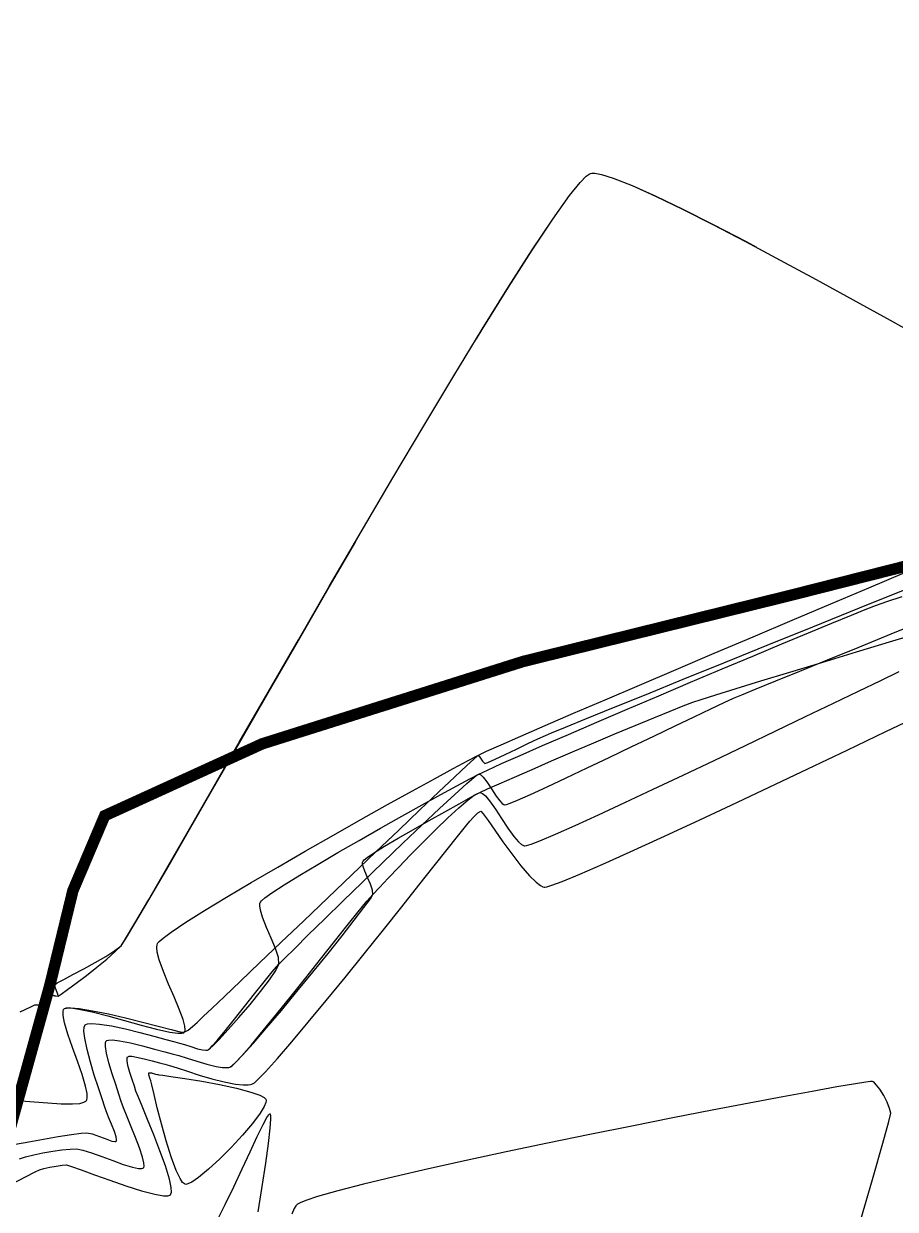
# Model space of a CAD drawing. Header units: metres. Extents: x 708868 to 711043, y 5411316 to 5413138.
# Drawn here: x 710386.3 to 710462.6, y 5412530.9 to 5412634.7 of the extents above; entities that cross this region are included whole.
import ezdxf

# ---------------------------------------------------------------- set-up
doc = ezdxf.new("R2010")
doc.units = ezdxf.units.M
doc.linetypes.add('DASHED', pattern=[0.75, 0.5, -0.25])
for name, color, linetype in [('C-ANNO-TABL', 1, 'Continuous'), ('Rionegro 2010_Contours', 7, 'Continuous'), ('Rionegro 2014_Contours', 7, 'Continuous'), ('Rionegro 2018_Contours', 7, 'Continuous')]:
    doc.layers.add(name, color=color, linetype=linetype)

msp = doc.modelspace()

# ---------------------------------------------------------------- linework, layer by layer
at = {"layer": 'C-ANNO-TABL', "color": 4, "linetype": 'DASHED', "true_color": 0x3dffff, "const_width": 1, "flags": 128}
msp.add_lwpolyline([(711042.54, 5413065.08), (710960.96, 5413110.4), (710928.51, 5413129.62), (710904.96, 5413136.48), (710878.34, 5413137.92), (710860.98, 5413136.79), (710843.25, 5413130), (710825.89, 5413114.54), (710808.92, 5413089.66), (710785.53, 5413050.07), (710767.48, 5413018.5), (710750.58, 5412962.4), (710732.95, 5412902.16), (710722.63, 5412876.69), (710711.1, 5412854.24), (710709.27, 5412838.47), (710712.25, 5412799.16), (710711.4, 5412767.16), (710706.84, 5412750.08), (710696.97, 5412735.65), (710677.97, 5412728.44), (710654.04, 5412726.54), (710627.07, 5412724.64), (710606.56, 5412720.47), (710589.8, 5412712.38), (710580.58, 5412698.73), (710577.45, 5412692.07), (710576.62, 5412681.45), (710581.7, 5412658.89), (710586.52, 5412640.58), (710590.14, 5412620.11), (710586.76, 5412609.51), (710569.89, 5412600.36), (710548.45, 5412592.65), (710519.16, 5412593.65), (710507.9, 5412592.67), (710498.04, 5412592.91), (710476.65, 5412590.53), (710453.44, 5412584.65), (710430.06, 5412578.87), (710407.17, 5412571.65), (710393.36, 5412565.35), (710390.57, 5412558.78), (710388.56, 5412550.53), (710383.7, 5412533.01), (710380.56, 5412521.69), (710371.65, 5412514.46), (710365.86, 5412509.89), (710362.01, 5412504.59), (710331.38, 5412455.85), (710322.46, 5412437.3), (710314.75, 5412419.96), (710310.91, 5412404.45), (710310.19, 5412389.52), (710312.36, 5412375.55), (710316.7, 5412365.43), (710327.06, 5412353.87), (710331.95, 5412345.85), (710336.14, 5412343.08), (710341.7, 5412343.55), (710347.66, 5412345.73), (710357.76, 5412346.03), (710373.48, 5412344.55), (710380.94, 5412341.93), (710387.56, 5412337.03), (710390.34, 5412331.13), (710393.23, 5412321.91), (710394.37, 5412314.08), (710391.95, 5412287.73), (710391.95, 5412242), (710398.77, 5412181.36), (710397.17, 5412154.92), (710391.09, 5412141.08), (710382.35, 5412135.26), (710365.93, 5412125.12), (710349.52, 5412122.86), (710314.94, 5412100.53), (710310.16, 5412097.45), (710304.08, 5412096.97), (710288.95, 5412103.64), (710260.4, 5412118.75), (710227.16, 5412131.8), (710192.2, 5412139.84), (710067.13, 5412167.23), (710056.51, 5412173.82), (710010.25, 5412214.54), (709997.9, 5412231.7), (709990.99, 5412235.84), (709981.95, 5412236.81), (709941.87, 5412226.35), (709906.21, 5412219.68), (709872.55, 5412206.97), (709858.98, 5412200.97), (709841.48, 5412178.77), (709831.7, 5412162.57), (709826.82, 5412138.12), (709826.1, 5412113.87), (709847.99, 5412057.97), (709847.99, 5412027.52), (709841.15, 5411995.84), (709821.68, 5411967.67), (709785.13, 5411896), (709764.5, 5411870.43), (709729.92, 5411841.63), (709687.88, 5411828.1), (709653.61, 5411828.39), (709636.8, 5411836.29), (709611.99, 5411871.53), (709572.15, 5411935.23), (709533.47, 5411953.88), (709461.2, 5411963.08), (709400.58, 5411961.74), (709328.3, 5411946.17), (709283.9, 5411933.17), (709246.82, 5411886.15), (709230.21, 5411871.99), (709186.77, 5411865.79), (709143.57, 5411868.97), (709131.37, 5411871.68), (709115.44, 5411870.35), (709084.2, 5411857.65), (709062.64, 5411854.33), (708913.41, 5411851.54)], dxfattribs=at)
at = {"layer": 'Rionegro 2010_Contours'}
for points in [[(710425.95, 5412607.13, 249), (710426.45, 5412607.95, 249), (710428.75, 5412611.66, 249), (710430.82, 5412614.9, 249), (710432.62, 5412617.61, 249), (710434.1, 5412619.68, 249), (710435.03, 5412620.83, 249), (710435.56, 5412621.37, 249), (710435.83, 5412621.56, 249), (710435.93, 5412621.61, 249), (710436.04, 5412621.63, 249), (710436.32, 5412621.63, 249), (710436.89, 5412621.52, 249), (710437.92, 5412621.21, 249), (710439.58, 5412620.55, 249), (710441.63, 5412619.63, 249), (710444, 5412618.49, 249), (710446.65, 5412617.15, 249), (710449.52, 5412615.65, 249), (710452.56, 5412614.03, 249), (710455.72, 5412612.32, 249), (710458.94, 5412610.55, 249), (710462.19, 5412608.76, 249), (710465.39, 5412606.97, 249)], [(710385.96, 5412548.16, 249), (710386.89, 5412548.61, 249), (710387.23, 5412548.78, 249), (710387.55, 5412548.78, 249), (710387.95, 5412548.75, 249), (710388.19, 5412548.79, 249), (710388.17, 5412548.98, 249), (710388.06, 5412549.31, 249), (710387.95, 5412549.63, 249), (710387.94, 5412549.81, 249), (710388.17, 5412549.8, 249), (710388.61, 5412549.68, 249), (710389.05, 5412549.57, 249), (710389.28, 5412549.55, 249), (710389.26, 5412549.72, 249), (710389.13, 5412550.02, 249), (710389.01, 5412550.33, 249), (710388.98, 5412550.54, 249), (710389.2, 5412550.7, 249), (710389.77, 5412551, 249), (710390.58, 5412551.43, 249), (710391.53, 5412551.93, 249), (710392.52, 5412552.48, 249), (710393.46, 5412553.02, 249), (710394.26, 5412553.53, 249), (710394.8, 5412553.96, 249), (710395.18, 5412554.53, 249), (710396.01, 5412555.9, 249), (710397.22, 5412557.98, 249), (710398.79, 5412560.68, 249), (710400.67, 5412563.94, 249), (710402.8, 5412567.65, 249), (710405.16, 5412571.73, 249), (710407.68, 5412576.12, 249), (710410.34, 5412580.71, 249), (710413.07, 5412585.42, 249), (710415.38, 5412589.37, 249)], [(710386.03, 5412540.36, 248), (710387.18, 5412540.28, 248), (710388.38, 5412540.19, 248), (710389.53, 5412540.11, 248), (710390.55, 5412540.1, 248), (710391.19, 5412540.15, 248), (710391.54, 5412540.25, 248), (710391.7, 5412540.35, 248), (710391.76, 5412540.4, 248), (710391.79, 5412540.47, 248), (710391.83, 5412540.64, 248), (710391.82, 5412541.01, 248), (710391.69, 5412541.66, 248), (710391.38, 5412542.69, 248), (710390.97, 5412543.85, 248), (710390.54, 5412545.05, 248), (710390.14, 5412546.2, 248), (710389.84, 5412547.21, 248), (710389.71, 5412547.85, 248), (710389.71, 5412548.2, 248), (710389.75, 5412548.36, 248), (710389.79, 5412548.41, 248), (710389.84, 5412548.45, 248), (710390, 5412548.5, 248), (710390.38, 5412548.51, 248), (710391.09, 5412548.41, 248), (710392.25, 5412548.16, 248), (710393.62, 5412547.81, 248), (710395.09, 5412547.41, 248), (710396.55, 5412547, 248), (710397.91, 5412546.65, 248), (710399.06, 5412546.39, 248), (710399.77, 5412546.29, 248), (710400.13, 5412546.3, 248), (710400.29, 5412546.34, 248), (710400.33, 5412546.38, 248), (710400.37, 5412546.43, 248), (710400.41, 5412546.58, 248), (710400.38, 5412546.9, 248), (710400.23, 5412547.49, 248), (710399.89, 5412548.41, 248), (710399.44, 5412549.47, 248), (710398.95, 5412550.59, 248), (710398.5, 5412551.7, 248), (710398.14, 5412552.71, 248), (710397.97, 5412553.4, 248), (710397.93, 5412553.82, 248), (710397.95, 5412554.05, 248), (710397.98, 5412554.14, 248), (710398.01, 5412554.2, 248), (710398.13, 5412554.34, 248), (710398.48, 5412554.63, 248), (710399.19, 5412555.16, 248), (710400.47, 5412556.01, 248), (710402.11, 5412557.04, 248), (710404.04, 5412558.21, 248), (710406.2, 5412559.49, 248), (710408.52, 5412560.84, 248), (710410.94, 5412562.24, 248), (710413.4, 5412563.64, 248), (710415.82, 5412565.01, 248), (710418.15, 5412566.32, 248), (710420.32, 5412567.52, 248), (710422.26, 5412568.59, 248), (710423.91, 5412569.49, 248), (710425.2, 5412570.18, 248), (710426.07, 5412570.63, 248), (710426.82, 5412570.99, 248), (710428.1, 5412571.56, 248), (710429.83, 5412572.32, 248), (710431.96, 5412573.25, 248), (710434.44, 5412574.32, 248), (710437.22, 5412575.51, 248), (710440.24, 5412576.8, 248), (710443.44, 5412578.17, 248), (710446.77, 5412579.59, 248), (710450.18, 5412581.03, 248), (710453.62, 5412582.49, 248), (710457.01, 5412583.92, 248), (710460.32, 5412585.32, 248), (710463.49, 5412586.65, 248)], [(710385.53, 5412536.57, 247), (710386.7, 5412536.79, 247), (710388, 5412537.02, 247), (710389.29, 5412537.24, 247), (710390.44, 5412537.42, 247), (710391.31, 5412537.54, 247), (710391.78, 5412537.58, 247), (710392.25, 5412537.47, 247), (710392.89, 5412537.24, 247), (710393.54, 5412537, 247), (710393.99, 5412536.85, 247), (710394.24, 5412536.81, 247), (710394.34, 5412536.82, 247), (710394.37, 5412536.84, 247), (710394.39, 5412536.87, 247), (710394.4, 5412536.98, 247), (710394.35, 5412537.22, 247), (710394.21, 5412537.67, 247), (710393.95, 5412538.32, 247), (710393.69, 5412538.95, 247), (710393.51, 5412539.42, 247), (710393.38, 5412539.81, 247), (710393.14, 5412540.54, 247), (710392.81, 5412541.5, 247), (710392.45, 5412542.61, 247), (710392.11, 5412543.76, 247), (710391.81, 5412544.88, 247), (710391.61, 5412545.85, 247), (710391.54, 5412546.47, 247), (710391.56, 5412546.81, 247), (710391.61, 5412546.96, 247), (710391.65, 5412547.02, 247), (710391.7, 5412547.06, 247), (710391.86, 5412547.11, 247), (710392.22, 5412547.15, 247), (710392.89, 5412547.1, 247), (710393.95, 5412546.93, 247), (710395.17, 5412546.67, 247), (710396.45, 5412546.36, 247), (710397.66, 5412546.04, 247), (710398.71, 5412545.75, 247), (710399.5, 5412545.53, 247), (710399.91, 5412545.42, 247), (710400.34, 5412545.3, 247), (710400.9, 5412545.12, 247), (710401.5, 5412544.94, 247), (710401.94, 5412544.84, 247), (710402.21, 5412544.81, 247), (710402.36, 5412544.82, 247), (710402.42, 5412544.84, 247), (710402.46, 5412544.86, 247), (710402.57, 5412544.95, 247), (710402.85, 5412545.2, 247), (710403.36, 5412545.72, 247), (710404.18, 5412546.61, 247), (710405.12, 5412547.67, 247), (710406.1, 5412548.81, 247), (710407.02, 5412549.94, 247), (710407.8, 5412550.96, 247), (710408.37, 5412551.79, 247), (710408.62, 5412552.33, 247), (710408.58, 5412552.92, 247), (710408.33, 5412553.72, 247), (710407.95, 5412554.63, 247), (710407.54, 5412555.57, 247), (710407.19, 5412556.46, 247), (710407, 5412557.07, 247), (710406.94, 5412557.45, 247), (710406.95, 5412557.66, 247), (710406.98, 5412557.74, 247), (710407, 5412557.79, 247), (710407.11, 5412557.9, 247), (710407.4, 5412558.15, 247), (710408.01, 5412558.58, 247), (710409.08, 5412559.28, 247), (710410.45, 5412560.13, 247), (710412.04, 5412561.08, 247), (710413.8, 5412562.12, 247), (710415.65, 5412563.19, 247), (710417.54, 5412564.27, 247), (710419.41, 5412565.32, 247), (710421.19, 5412566.31, 247), (710422.82, 5412567.21, 247), (710424.23, 5412567.98, 247), (710425.36, 5412568.59, 247), (710426.16, 5412569, 247), (710426.91, 5412569.35, 247), (710428.13, 5412569.91, 247), (710429.76, 5412570.63, 247), (710431.74, 5412571.49, 247), (710434.01, 5412572.47, 247), (710436.5, 5412573.54, 247), (710439.16, 5412574.68, 247), (710441.91, 5412575.86, 247), (710444.71, 5412577.04, 247), (710447.48, 5412578.21, 247), (710450.16, 5412579.34, 247), (710452.7, 5412580.41, 247), (710455.03, 5412581.38, 247), (710457.09, 5412582.23, 247), (710458.81, 5412582.93, 247), (710460.14, 5412583.47, 247), (710461.01, 5412583.8, 247), (710461.91, 5412584.11, 247), (710463.24, 5412584.54, 247)], [(710385.88, 5412535.29, 246), (710386.43, 5412535.46, 246), (710387.15, 5412535.63, 246), (710387.95, 5412535.81, 246), (710388.8, 5412535.96, 246), (710389.61, 5412536.08, 246), (710390.33, 5412536.15, 246), (710390.9, 5412536.16, 246), (710391.45, 5412536.06, 246), (710392.21, 5412535.81, 246), (710393.12, 5412535.48, 246), (710394.07, 5412535.13, 246), (710394.99, 5412534.8, 246), (710395.8, 5412534.55, 246), (710396.31, 5412534.44, 246), (710396.58, 5412534.43, 246), (710396.71, 5412534.46, 246), (710396.75, 5412534.49, 246), (710396.78, 5412534.54, 246), (710396.81, 5412534.66, 246), (710396.8, 5412534.93, 246), (710396.68, 5412535.44, 246), (710396.42, 5412536.24, 246), (710396.07, 5412537.15, 246), (710395.69, 5412538.09, 246), (710395.32, 5412538.98, 246), (710395.01, 5412539.75, 246), (710394.81, 5412540.32, 246), (710394.61, 5412540.95, 246), (710394.32, 5412541.79, 246), (710394.01, 5412542.74, 246), (710393.72, 5412543.7, 246), (710393.51, 5412544.56, 246), (710393.43, 5412545.12, 246), (710393.43, 5412545.43, 246), (710393.47, 5412545.57, 246), (710393.51, 5412545.62, 246), (710393.56, 5412545.65, 246), (710393.7, 5412545.7, 246), (710394.03, 5412545.71, 246), (710394.65, 5412545.64, 246), (710395.61, 5412545.45, 246), (710396.67, 5412545.19, 246), (710397.71, 5412544.91, 246), (710398.62, 5412544.67, 246), (710399.27, 5412544.5, 246), (710399.86, 5412544.35, 246), (710400.6, 5412544.11, 246), (710401.44, 5412543.84, 246), (710402.31, 5412543.58, 246), (710403.12, 5412543.38, 246), (710403.69, 5412543.29, 246), (710404.05, 5412543.28, 246), (710404.25, 5412543.3, 246), (710404.34, 5412543.33, 246), (710404.39, 5412543.35, 246), (710404.53, 5412543.46, 246), (710404.85, 5412543.75, 246), (710405.43, 5412544.36, 246), (710406.4, 5412545.43, 246), (710407.55, 5412546.77, 246), (710408.84, 5412548.29, 246), (710410.21, 5412549.94, 246), (710411.59, 5412551.63, 246), (710412.93, 5412553.29, 246), (710414.16, 5412554.84, 246), (710415.23, 5412556.2, 246), (710416.08, 5412557.31, 246), (710416.64, 5412558.08, 246), (710416.86, 5412558.44, 246), (710416.82, 5412558.83, 246), (710416.64, 5412559.34, 246), (710416.39, 5412559.93, 246), (710416.15, 5412560.5, 246), (710416.01, 5412560.91, 246), (710415.96, 5412561.16, 246), (710415.96, 5412561.29, 246), (710415.98, 5412561.34, 246), (710416, 5412561.38, 246), (710416.1, 5412561.47, 246), (710416.36, 5412561.68, 246), (710416.92, 5412562.06, 246), (710417.89, 5412562.67, 246), (710419.09, 5412563.38, 246), (710420.42, 5412564.15, 246), (710421.8, 5412564.94, 246), (710423.16, 5412565.7, 246), (710424.41, 5412566.39, 246), (710425.46, 5412566.96, 246), (710426.24, 5412567.37, 246), (710426.92, 5412567.69, 246), (710427.94, 5412568.15, 246), (710429.26, 5412568.74, 246), (710430.81, 5412569.41, 246), (710432.53, 5412570.15, 246), (710434.35, 5412570.94, 246), (710436.22, 5412571.73, 246), (710438.07, 5412572.51, 246), (710439.85, 5412573.25, 246), (710441.48, 5412573.93, 246), (710442.91, 5412574.51, 246), (710444.07, 5412574.97, 246), (710444.9, 5412575.29, 246), (710445.64, 5412575.54, 246), (710446.92, 5412575.95, 246), (710448.69, 5412576.49, 246), (710450.86, 5412577.16, 246), (710453.39, 5412577.93, 246), (710456.21, 5412578.78, 246), (710459.24, 5412579.7, 246), (710462.44, 5412580.67, 246), (710465.73, 5412581.66, 246)], [(710397.99, 5412542.67, 244), (710398.01, 5412542.67, 244), (710398.11, 5412542.65, 244), (710398.44, 5412542.61, 244), (710399.16, 5412542.51, 244), (710400.39, 5412542.32, 244), (710401.86, 5412542.08, 244), (710403.42, 5412541.79, 244), (710404.91, 5412541.48, 244), (710406.18, 5412541.14, 244), (710406.95, 5412540.87, 244), (710407.33, 5412540.66, 244), (710407.47, 5412540.53, 244), (710407.5, 5412540.46, 244), (710407.51, 5412540.4, 244), (710407.49, 5412540.23, 244), (710407.34, 5412539.88, 244), (710406.98, 5412539.29, 244), (710406.3, 5412538.38, 244), (710405.43, 5412537.36, 244), (710404.46, 5412536.3, 244), (710403.44, 5412535.28, 244), (710402.46, 5412534.37, 244), (710401.58, 5412533.64, 244), (710400.99, 5412533.25, 244), (710400.65, 5412533.09, 244), (710400.48, 5412533.05, 244), (710400.41, 5412533.06, 244), (710400.34, 5412533.09, 244), (710400.19, 5412533.21, 244), (710399.96, 5412533.56, 244), (710399.62, 5412534.28, 244), (710399.18, 5412535.47, 244), (710398.74, 5412536.88, 244), (710398.33, 5412538.35, 244), (710397.97, 5412539.75, 244), (710397.68, 5412540.93, 244), (710397.48, 5412541.77, 244), (710397.4, 5412542.11, 244), (710397.32, 5412542.35, 244), (710397.23, 5412542.64, 244), (710397.22, 5412542.82, 244), (710397.45, 5412542.81, 244), (710397.81, 5412542.72, 244), (710397.99, 5412542.67, 244), (710397.99, 5412542.67, 244)], [(710403.21, 5412529.88, 244), (710403.93, 5412531.29, 244), (710404.68, 5412532.84, 244), (710405.41, 5412534.41, 244), (710406.1, 5412535.91, 244), (710406.72, 5412537.25, 244), (710407.24, 5412538.31, 244), (710407.56, 5412538.9, 244), (710407.74, 5412539.15, 244), (710407.82, 5412539.22, 244), (710407.85, 5412539.22, 244), (710407.87, 5412539.2, 244), (710407.89, 5412539.09, 244), (710407.89, 5412538.75, 244), (710407.84, 5412537.99, 244), (710407.68, 5412536.64, 244), (710407.44, 5412534.91, 244), (710407.13, 5412532.88, 244), (710406.77, 5412530.65, 244)]]:
    msp.add_polyline3d(points, dxfattribs=at)
at = {"layer": 'Rionegro 2014_Contours'}
for points in [[(710385.96, 5412548.16, 249), (710386.89, 5412548.61, 249), (710387.23, 5412548.78, 249), (710387.55, 5412548.78, 249), (710387.95, 5412548.75, 249), (710388.19, 5412548.79, 249), (710388.17, 5412548.98, 249), (710388.06, 5412549.31, 249), (710387.95, 5412549.63, 249), (710387.94, 5412549.81, 249), (710388.14, 5412549.8, 249), (710388.54, 5412549.69, 249), (710388.97, 5412549.58, 249), (710389.28, 5412549.55, 249), (710389.55, 5412549.71, 249), (710390.11, 5412550.11, 249), (710390.87, 5412550.67, 249), (710391.76, 5412551.35, 249), (710392.68, 5412552.07, 249), (710393.54, 5412552.79, 249), (710394.28, 5412553.44, 249), (710394.8, 5412553.96, 249), (710395.18, 5412554.55, 249), (710396, 5412555.93, 249), (710397.22, 5412558.02, 249), (710398.79, 5412560.74, 249), (710400.66, 5412563.99, 249), (710402.8, 5412567.71, 249), (710405.15, 5412571.8, 249), (710407.68, 5412576.18, 249), (710410.33, 5412580.76, 249), (710413.07, 5412585.48, 249), (710415.84, 5412590.23, 249), (710418.61, 5412594.94, 249), (710421.34, 5412599.52, 249), (710423.96, 5412603.89, 249), (710426.45, 5412607.97, 249), (710428.75, 5412611.67, 249), (710430.82, 5412614.92, 249), (710432.62, 5412617.61, 249), (710434.1, 5412619.68, 249), (710435.03, 5412620.83, 249), (710435.56, 5412621.37, 249), (710435.83, 5412621.56, 249), (710435.93, 5412621.61, 249), (710436.04, 5412621.63, 249), (710436.32, 5412621.63, 249), (710436.9, 5412621.52, 249), (710437.93, 5412621.21, 249), (710439.6, 5412620.55, 249), (710441.65, 5412619.63, 249), (710444.03, 5412618.49, 249), (710446.69, 5412617.15, 249), (710449.57, 5412615.66, 249), (710450.48, 5412615.17, 249)], [(710386.03, 5412540.36, 248), (710387.18, 5412540.28, 248), (710388.38, 5412540.19, 248), (710389.53, 5412540.11, 248), (710390.55, 5412540.1, 248), (710391.19, 5412540.15, 248), (710391.54, 5412540.25, 248), (710391.7, 5412540.35, 248), (710391.76, 5412540.4, 248), (710391.79, 5412540.47, 248), (710391.83, 5412540.64, 248), (710391.82, 5412541.01, 248), (710391.69, 5412541.66, 248), (710391.38, 5412542.69, 248), (710390.97, 5412543.85, 248), (710390.54, 5412545.05, 248), (710390.14, 5412546.2, 248), (710389.84, 5412547.21, 248), (710389.71, 5412547.85, 248), (710389.71, 5412548.2, 248), (710389.75, 5412548.36, 248), (710389.79, 5412548.41, 248), (710389.84, 5412548.45, 248), (710390.01, 5412548.51, 248), (710390.39, 5412548.53, 248), (710391.12, 5412548.47, 248), (710392.3, 5412548.27, 248), (710393.7, 5412547.98, 248), (710395.19, 5412547.63, 248), (710396.67, 5412547.26, 248), (710398.03, 5412546.92, 248), (710399.17, 5412546.63, 248), (710399.97, 5412546.43, 248), (710400.33, 5412546.38, 248), (710400.66, 5412546.55, 248), (710401.06, 5412546.88, 248), (710401.45, 5412547.23, 248), (710401.74, 5412547.5, 248), (710402.03, 5412547.78, 248), (710402.75, 5412548.46, 248), (710403.85, 5412549.51, 248), (710405.26, 5412550.85, 248), (710406.93, 5412552.45, 248), (710408.79, 5412554.23, 248), (710410.81, 5412556.15, 248), (710412.9, 5412558.15, 248), (710415.03, 5412560.18, 248), (710417.12, 5412562.18, 248), (710419.13, 5412564.09, 248), (710420.98, 5412565.86, 248), (710422.64, 5412567.43, 248), (710424.03, 5412568.75, 248), (710425.11, 5412569.76, 248), (710425.7, 5412570.31, 248), (710425.96, 5412570.55, 248), (710426.05, 5412570.62, 248), (710426.07, 5412570.63, 248), (710426.1, 5412570.62, 248), (710426.17, 5412570.56, 248), (710426.29, 5412570.39, 248), (710426.47, 5412570.12, 248), (710426.66, 5412569.92, 248), (710426.94, 5412570.02, 248), (710427.58, 5412570.3, 248), (710428.45, 5412570.71, 248), (710429.44, 5412571.19, 248), (710430.43, 5412571.67, 248), (710431.32, 5412572.09, 248), (710431.98, 5412572.39, 248), (710432.52, 5412572.61, 248), (710433.75, 5412573.11, 248), (710435.58, 5412573.86, 248), (710437.96, 5412574.83, 248), (710440.81, 5412575.98, 248), (710444.05, 5412577.3, 248), (710447.61, 5412578.74, 248), (710451.43, 5412580.29, 248), (710455.42, 5412581.9, 248), (710459.52, 5412583.56, 248), (710463.65, 5412585.23, 248)], [(710385.53, 5412536.57, 247), (710386.7, 5412536.79, 247), (710388, 5412537.02, 247), (710389.29, 5412537.24, 247), (710390.44, 5412537.42, 247), (710391.31, 5412537.54, 247), (710391.78, 5412537.58, 247), (710392.25, 5412537.47, 247), (710392.89, 5412537.24, 247), (710393.54, 5412537, 247), (710393.99, 5412536.85, 247), (710394.24, 5412536.81, 247), (710394.34, 5412536.82, 247), (710394.37, 5412536.84, 247), (710394.39, 5412536.87, 247), (710394.4, 5412536.98, 247), (710394.35, 5412537.22, 247), (710394.21, 5412537.67, 247), (710393.95, 5412538.32, 247), (710393.69, 5412538.95, 247), (710393.51, 5412539.42, 247), (710393.38, 5412539.81, 247), (710393.14, 5412540.54, 247), (710392.81, 5412541.5, 247), (710392.45, 5412542.61, 247), (710392.11, 5412543.76, 247), (710391.81, 5412544.88, 247), (710391.61, 5412545.85, 247), (710391.54, 5412546.47, 247), (710391.56, 5412546.81, 247), (710391.61, 5412546.96, 247), (710391.65, 5412547.02, 247), (710391.7, 5412547.06, 247), (710391.86, 5412547.11, 247), (710392.22, 5412547.15, 247), (710392.89, 5412547.1, 247), (710393.95, 5412546.93, 247), (710395.17, 5412546.67, 247), (710396.45, 5412546.36, 247), (710397.66, 5412546.04, 247), (710398.71, 5412545.75, 247), (710399.5, 5412545.53, 247), (710399.91, 5412545.42, 247), (710400.34, 5412545.3, 247), (710400.9, 5412545.12, 247), (710401.5, 5412544.94, 247), (710401.94, 5412544.84, 247), (710402.21, 5412544.81, 247), (710402.36, 5412544.82, 247), (710402.42, 5412544.84, 247), (710402.45, 5412544.86, 247), (710402.56, 5412544.94, 247), (710402.79, 5412545.18, 247), (710403.22, 5412545.67, 247), (710403.92, 5412546.51, 247), (710404.73, 5412547.53, 247), (710405.6, 5412548.63, 247), (710406.49, 5412549.75, 247), (710407.32, 5412550.79, 247), (710408.05, 5412551.68, 247), (710408.62, 5412552.33, 247), (710409.13, 5412552.85, 247), (710410.01, 5412553.73, 247), (710411.2, 5412554.9, 247), (710412.62, 5412556.3, 247), (710414.23, 5412557.87, 247), (710415.95, 5412559.54, 247), (710417.72, 5412561.24, 247), (710419.48, 5412562.93, 247), (710421.16, 5412564.53, 247), (710422.69, 5412565.97, 247), (710424.03, 5412567.21, 247), (710425.09, 5412568.16, 247), (710425.71, 5412568.69, 247), (710426.01, 5412568.92, 247), (710426.12, 5412568.99, 247), (710426.16, 5412569, 247), (710426.21, 5412568.99, 247), (710426.33, 5412568.92, 247), (710426.53, 5412568.72, 247), (710426.84, 5412568.32, 247), (710427.25, 5412567.69, 247), (710427.67, 5412567.06, 247), (710427.98, 5412566.64, 247), (710428.2, 5412566.42, 247), (710428.33, 5412566.33, 247), (710428.4, 5412566.31, 247), (710428.43, 5412566.31, 247), (710428.56, 5412566.34, 247), (710428.88, 5412566.45, 247), (710429.55, 5412566.72, 247), (710430.69, 5412567.22, 247), (710432.13, 5412567.88, 247), (710433.81, 5412568.66, 247), (710435.64, 5412569.53, 247), (710437.58, 5412570.45, 247), (710439.55, 5412571.4, 247), (710441.49, 5412572.33, 247), (710443.34, 5412573.22, 247), (710445.02, 5412574.02, 247), (710446.48, 5412574.72, 247), (710447.65, 5412575.27, 247), (710448.47, 5412575.64, 247), (710449.2, 5412575.95, 247), (710450.46, 5412576.46, 247), (710452.17, 5412577.16, 247), (710454.27, 5412578.02, 247), (710456.7, 5412579.01, 247), (710459.39, 5412580.1, 247), (710462.29, 5412581.27, 247), (710465.32, 5412582.5, 247)], [(710385.88, 5412535.29, 246), (710386.43, 5412535.46, 246), (710387.15, 5412535.63, 246), (710387.95, 5412535.81, 246), (710388.8, 5412535.96, 246), (710389.61, 5412536.08, 246), (710390.33, 5412536.15, 246), (710390.9, 5412536.16, 246), (710391.45, 5412536.06, 246), (710392.21, 5412535.81, 246), (710393.12, 5412535.48, 246), (710394.07, 5412535.13, 246), (710394.99, 5412534.8, 246), (710395.8, 5412534.55, 246), (710396.31, 5412534.44, 246), (710396.58, 5412534.43, 246), (710396.71, 5412534.46, 246), (710396.75, 5412534.49, 246), (710396.78, 5412534.54, 246), (710396.81, 5412534.66, 246), (710396.8, 5412534.93, 246), (710396.68, 5412535.44, 246), (710396.42, 5412536.24, 246), (710396.07, 5412537.15, 246), (710395.69, 5412538.09, 246), (710395.32, 5412538.98, 246), (710395.01, 5412539.75, 246), (710394.81, 5412540.32, 246), (710394.61, 5412540.95, 246), (710394.32, 5412541.79, 246), (710394.01, 5412542.74, 246), (710393.72, 5412543.7, 246), (710393.51, 5412544.56, 246), (710393.43, 5412545.12, 246), (710393.43, 5412545.43, 246), (710393.47, 5412545.57, 246), (710393.51, 5412545.62, 246), (710393.56, 5412545.65, 246), (710393.7, 5412545.7, 246), (710394.03, 5412545.71, 246), (710394.65, 5412545.64, 246), (710395.61, 5412545.45, 246), (710396.67, 5412545.19, 246), (710397.71, 5412544.91, 246), (710398.62, 5412544.67, 246), (710399.27, 5412544.5, 246), (710399.86, 5412544.35, 246), (710400.6, 5412544.11, 246), (710401.44, 5412543.84, 246), (710402.31, 5412543.58, 246), (710403.12, 5412543.38, 246), (710403.69, 5412543.29, 246), (710404.05, 5412543.28, 246), (710404.25, 5412543.3, 246), (710404.34, 5412543.33, 246), (710404.38, 5412543.35, 246), (710404.52, 5412543.45, 246), (710404.81, 5412543.72, 246), (710405.34, 5412544.29, 246), (710406.21, 5412545.28, 246), (710407.25, 5412546.54, 246), (710408.43, 5412547.98, 246), (710409.69, 5412549.54, 246), (710410.98, 5412551.16, 246), (710412.27, 5412552.78, 246), (710413.49, 5412554.32, 246), (710414.61, 5412555.72, 246), (710415.58, 5412556.92, 246), (710416.34, 5412557.85, 246), (710416.86, 5412558.44, 246), (710417.43, 5412559.05, 246), (710418.2, 5412559.87, 246), (710419.13, 5412560.84, 246), (710420.17, 5412561.91, 246), (710421.27, 5412563.03, 246), (710422.37, 5412564.13, 246), (710423.43, 5412565.15, 246), (710424.4, 5412566.05, 246), (710425.22, 5412566.75, 246), (710425.75, 5412567.14, 246), (710426.04, 5412567.31, 246), (710426.19, 5412567.36, 246), (710426.24, 5412567.37, 246), (710426.32, 5412567.36, 246), (710426.47, 5412567.29, 246), (710426.72, 5412567.08, 246), (710427.09, 5412566.65, 246), (710427.6, 5412565.93, 246), (710428.14, 5412565.1, 246), (710428.69, 5412564.27, 246), (710429.21, 5412563.53, 246), (710429.61, 5412563.06, 246), (710429.88, 5412562.82, 246), (710430.05, 5412562.73, 246), (710430.13, 5412562.71, 246), (710430.18, 5412562.7, 246), (710430.33, 5412562.73, 246), (710430.72, 5412562.85, 246), (710431.5, 5412563.16, 246), (710432.86, 5412563.73, 246), (710434.59, 5412564.5, 246), (710436.64, 5412565.43, 246), (710438.94, 5412566.5, 246), (710441.43, 5412567.67, 246), (710444.07, 5412568.91, 246), (710446.78, 5412570.2, 246), (710449.51, 5412571.51, 246), (710452.19, 5412572.8, 246), (710454.79, 5412574.04, 246), (710457.22, 5412575.21, 246), (710459.43, 5412576.27, 246), (710461.37, 5412577.2, 246), (710462.98, 5412577.97, 246)], [(710385.26, 5412533.09, 245), (710386.43, 5412533.72, 245), (710387.26, 5412534.15, 245), (710387.64, 5412534.34, 245), (710388.03, 5412534.45, 245), (710388.55, 5412534.56, 245), (710389.1, 5412534.66, 245), (710389.62, 5412534.73, 245), (710390.02, 5412534.75, 245), (710390.45, 5412534.63, 245), (710391.3, 5412534.33, 245), (710392.46, 5412533.9, 245), (710393.81, 5412533.42, 245), (710395.22, 5412532.93, 245), (710396.58, 5412532.5, 245), (710397.76, 5412532.19, 245), (710398.5, 5412532.06, 245), (710398.9, 5412532.06, 245), (710399.07, 5412532.11, 245), (710399.12, 5412532.15, 245), (710399.16, 5412532.21, 245), (710399.2, 5412532.38, 245), (710399.19, 5412532.77, 245), (710399.03, 5412533.5, 245), (710398.68, 5412534.67, 245), (710398.2, 5412536, 245), (710397.66, 5412537.39, 245), (710397.12, 5412538.73, 245), (710396.64, 5412539.89, 245), (710396.28, 5412540.75, 245), (710396.1, 5412541.21, 245), (710395.96, 5412541.65, 245), (710395.77, 5412542.23, 245), (710395.57, 5412542.86, 245), (710395.4, 5412543.47, 245), (710395.33, 5412543.87, 245), (710395.32, 5412544.09, 245), (710395.34, 5412544.18, 245), (710395.36, 5412544.22, 245), (710395.4, 5412544.24, 245), (710395.5, 5412544.27, 245), (710395.73, 5412544.27, 245), (710396.16, 5412544.21, 245), (710396.82, 5412544.06, 245), (710397.52, 5412543.88, 245), (710398.16, 5412543.71, 245), (710398.63, 5412543.59, 245), (710399.04, 5412543.47, 245), (710399.72, 5412543.25, 245), (710400.62, 5412542.96, 245), (710401.65, 5412542.63, 245), (710402.74, 5412542.31, 245), (710403.82, 5412542.03, 245), (710404.81, 5412541.83, 245), (710405.5, 5412541.76, 245), (710405.92, 5412541.76, 245), (710406.15, 5412541.79, 245), (710406.25, 5412541.82, 245), (710406.31, 5412541.85, 245), (710406.48, 5412541.96, 245), (710406.82, 5412542.27, 245), (710407.45, 5412542.92, 245), (710408.49, 5412544.07, 245), (710409.75, 5412545.53, 245), (710411.19, 5412547.25, 245), (710412.76, 5412549.15, 245), (710414.42, 5412551.18, 245), (710416.1, 5412553.26, 245), (710417.78, 5412555.35, 245), (710419.39, 5412557.37, 245), (710420.89, 5412559.26, 245), (710422.24, 5412560.96, 245), (710423.38, 5412562.4, 245), (710424.27, 5412563.52, 245), (710424.86, 5412564.26, 245), (710425.1, 5412564.56, 245), (710425.36, 5412564.86, 245), (710425.71, 5412565.26, 245), (710426.07, 5412565.6, 245), (710426.33, 5412565.74, 245), (710426.54, 5412565.52, 245), (710426.97, 5412564.93, 245), (710427.55, 5412564.08, 245), (710428.26, 5412563.07, 245), (710429.03, 5412562, 245), (710429.83, 5412560.97, 245), (710430.6, 5412560.07, 245), (710431.16, 5412559.52, 245), (710431.54, 5412559.24, 245), (710431.77, 5412559.13, 245), (710431.87, 5412559.1, 245), (710431.92, 5412559.1, 245), (710432.1, 5412559.13, 245), (710432.55, 5412559.26, 245), (710433.44, 5412559.6, 245), (710435.01, 5412560.24, 245), (710437.02, 5412561.11, 245), (710439.4, 5412562.18, 245), (710442.11, 5412563.42, 245), (710445.08, 5412564.79, 245), (710448.26, 5412566.28, 245), (710451.58, 5412567.84, 245), (710454.99, 5412569.46, 245), (710458.43, 5412571.09, 245), (710461.83, 5412572.72, 245), (710465.15, 5412574.3, 245)], [(710397.99, 5412542.67, 244), (710398.01, 5412542.67, 244), (710398.11, 5412542.65, 244), (710398.44, 5412542.61, 244), (710399.16, 5412542.51, 244), (710400.39, 5412542.32, 244), (710401.86, 5412542.08, 244), (710403.42, 5412541.79, 244), (710404.91, 5412541.48, 244), (710406.18, 5412541.14, 244), (710406.95, 5412540.87, 244), (710407.33, 5412540.66, 244), (710407.47, 5412540.53, 244), (710407.5, 5412540.46, 244), (710407.51, 5412540.4, 244), (710407.49, 5412540.23, 244), (710407.34, 5412539.88, 244), (710406.98, 5412539.29, 244), (710406.3, 5412538.38, 244), (710405.43, 5412537.36, 244), (710404.46, 5412536.3, 244), (710403.44, 5412535.28, 244), (710402.46, 5412534.37, 244), (710401.58, 5412533.64, 244), (710400.99, 5412533.25, 244), (710400.65, 5412533.09, 244), (710400.48, 5412533.05, 244), (710400.41, 5412533.06, 244), (710400.34, 5412533.09, 244), (710400.19, 5412533.21, 244), (710399.96, 5412533.56, 244), (710399.62, 5412534.28, 244), (710399.18, 5412535.47, 244), (710398.74, 5412536.88, 244), (710398.33, 5412538.35, 244), (710397.97, 5412539.75, 244), (710397.68, 5412540.93, 244), (710397.48, 5412541.77, 244), (710397.4, 5412542.11, 244), (710397.32, 5412542.35, 244), (710397.23, 5412542.64, 244), (710397.22, 5412542.82, 244), (710397.45, 5412542.81, 244), (710397.81, 5412542.72, 244), (710397.99, 5412542.67, 244), (710397.99, 5412542.67, 244)], [(710459.57, 5412529.78, 245), (710460.7, 5412533.68, 245), (710461.55, 5412536.66, 245), (710462.08, 5412538.57, 245), (710462.26, 5412539.29, 245), (710462.15, 5412539.71, 245), (710461.93, 5412540.25, 245), (710461.63, 5412540.83, 245), (710461.29, 5412541.39, 245), (710461.01, 5412541.75, 245), (710460.82, 5412541.95, 245), (710460.7, 5412542.04, 245), (710460.65, 5412542.07, 245), (710460.62, 5412542.07, 245), (710460.48, 5412542.06, 245), (710460.06, 5412542.01, 245), (710459.16, 5412541.87, 245), (710457.51, 5412541.59, 245), (710455.36, 5412541.2, 245), (710452.79, 5412540.72, 245), (710449.84, 5412540.17, 245), (710446.61, 5412539.54, 245), (710443.16, 5412538.87, 245), (710439.55, 5412538.15, 245), (710435.87, 5412537.41, 245), (710432.18, 5412536.65, 245), (710428.55, 5412535.89, 245), (710425.05, 5412535.14, 245), (710421.75, 5412534.41, 245), (710418.73, 5412533.72, 245), (710416.05, 5412533.08, 245), (710413.79, 5412532.5, 245), (710412.02, 5412531.99, 245), (710410.99, 5412531.65, 245), (710410.48, 5412531.44, 245), (710410.27, 5412531.31, 245), (710410.2, 5412531.26, 245), (710410.12, 5412531.17, 245), (710409.97, 5412530.93, 245), (710409.76, 5412530.44, 245)], [(710403.21, 5412529.88, 244), (710403.93, 5412531.29, 244), (710404.68, 5412532.84, 244), (710405.41, 5412534.41, 244), (710406.1, 5412535.91, 244), (710406.72, 5412537.25, 244), (710407.24, 5412538.31, 244), (710407.56, 5412538.9, 244), (710407.74, 5412539.15, 244), (710407.82, 5412539.22, 244), (710407.85, 5412539.22, 244), (710407.87, 5412539.2, 244), (710407.89, 5412539.09, 244), (710407.89, 5412538.75, 244), (710407.84, 5412537.99, 244), (710407.68, 5412536.64, 244), (710407.44, 5412534.91, 244), (710407.13, 5412532.88, 244), (710406.77, 5412530.65, 244)]]:
    msp.add_polyline3d(points, dxfattribs=at)
at = {"layer": 'Rionegro 2018_Contours'}
for points in [[(710385.96, 5412548.16, 249), (710386.89, 5412548.61, 249), (710387.23, 5412548.78, 249), (710387.55, 5412548.78, 249), (710387.95, 5412548.75, 249), (710388.19, 5412548.79, 249), (710388.17, 5412548.98, 249), (710388.06, 5412549.31, 249), (710387.95, 5412549.63, 249), (710387.94, 5412549.81, 249), (710388.14, 5412549.8, 249), (710388.54, 5412549.69, 249), (710388.97, 5412549.58, 249), (710389.28, 5412549.55, 249), (710389.55, 5412549.71, 249), (710390.11, 5412550.11, 249), (710390.87, 5412550.67, 249), (710391.76, 5412551.35, 249), (710392.68, 5412552.07, 249), (710393.54, 5412552.79, 249), (710394.28, 5412553.44, 249), (710394.8, 5412553.96, 249), (710395.18, 5412554.55, 249), (710396, 5412555.93, 249), (710397.22, 5412558.02, 249), (710398.79, 5412560.74, 249), (710400.66, 5412563.99, 249), (710402.8, 5412567.71, 249), (710405.15, 5412571.8, 249), (710407.68, 5412576.18, 249), (710410.33, 5412580.76, 249), (710413.07, 5412585.48, 249), (710415.84, 5412590.23, 249), (710418.61, 5412594.94, 249), (710421.34, 5412599.52, 249), (710423.96, 5412603.89, 249), (710426.45, 5412607.97, 249), (710428.75, 5412611.67, 249), (710430.82, 5412614.92, 249), (710432.62, 5412617.61, 249), (710434.1, 5412619.68, 249), (710435.03, 5412620.83, 249), (710435.56, 5412621.37, 249), (710435.83, 5412621.56, 249), (710435.93, 5412621.61, 249), (710436.04, 5412621.63, 249), (710436.32, 5412621.63, 249), (710436.9, 5412621.52, 249), (710437.93, 5412621.21, 249), (710439.6, 5412620.55, 249), (710441.65, 5412619.63, 249), (710444.03, 5412618.49, 249), (710446.69, 5412617.15, 249), (710449.57, 5412615.66, 249), (710450.48, 5412615.17, 249)], [(710386.03, 5412540.36, 248), (710387.18, 5412540.28, 248), (710388.38, 5412540.19, 248), (710389.53, 5412540.11, 248), (710390.55, 5412540.1, 248), (710391.19, 5412540.15, 248), (710391.54, 5412540.25, 248), (710391.7, 5412540.35, 248), (710391.76, 5412540.4, 248), (710391.79, 5412540.47, 248), (710391.83, 5412540.64, 248), (710391.82, 5412541.01, 248), (710391.69, 5412541.66, 248), (710391.38, 5412542.69, 248), (710390.97, 5412543.85, 248), (710390.54, 5412545.05, 248), (710390.14, 5412546.2, 248), (710389.84, 5412547.21, 248), (710389.71, 5412547.85, 248), (710389.71, 5412548.2, 248), (710389.75, 5412548.36, 248), (710389.79, 5412548.41, 248), (710389.84, 5412548.45, 248), (710390.01, 5412548.51, 248), (710390.39, 5412548.53, 248), (710391.12, 5412548.47, 248), (710392.3, 5412548.27, 248), (710393.7, 5412547.98, 248), (710395.19, 5412547.63, 248), (710396.67, 5412547.26, 248), (710398.03, 5412546.92, 248), (710399.17, 5412546.63, 248), (710399.97, 5412546.43, 248), (710400.33, 5412546.38, 248), (710400.66, 5412546.55, 248), (710401.06, 5412546.88, 248), (710401.45, 5412547.23, 248), (710401.74, 5412547.5, 248), (710402.03, 5412547.78, 248), (710402.75, 5412548.46, 248), (710403.85, 5412549.51, 248), (710405.26, 5412550.85, 248), (710406.93, 5412552.45, 248), (710408.79, 5412554.23, 248), (710410.81, 5412556.15, 248), (710412.9, 5412558.15, 248), (710415.03, 5412560.18, 248), (710417.12, 5412562.18, 248), (710419.13, 5412564.09, 248), (710420.98, 5412565.86, 248), (710422.64, 5412567.43, 248), (710424.03, 5412568.75, 248), (710425.11, 5412569.76, 248), (710425.7, 5412570.31, 248), (710425.96, 5412570.55, 248), (710426.05, 5412570.62, 248), (710426.07, 5412570.63, 248), (710426.1, 5412570.62, 248), (710426.17, 5412570.56, 248), (710426.29, 5412570.39, 248), (710426.47, 5412570.12, 248), (710426.66, 5412569.92, 248), (710426.94, 5412570.02, 248), (710427.58, 5412570.3, 248), (710428.45, 5412570.71, 248), (710429.44, 5412571.19, 248), (710430.43, 5412571.67, 248), (710431.32, 5412572.09, 248), (710431.98, 5412572.39, 248), (710432.52, 5412572.61, 248), (710433.75, 5412573.11, 248), (710435.58, 5412573.86, 248), (710437.96, 5412574.83, 248), (710440.81, 5412575.98, 248), (710444.05, 5412577.3, 248), (710447.61, 5412578.74, 248), (710451.43, 5412580.29, 248), (710455.42, 5412581.9, 248), (710459.52, 5412583.56, 248), (710463.65, 5412585.23, 248)], [(710385.53, 5412536.57, 247), (710386.7, 5412536.79, 247), (710388, 5412537.02, 247), (710389.29, 5412537.24, 247), (710390.44, 5412537.42, 247), (710391.31, 5412537.54, 247), (710391.78, 5412537.58, 247), (710392.25, 5412537.47, 247), (710392.89, 5412537.24, 247), (710393.54, 5412537, 247), (710393.99, 5412536.85, 247), (710394.24, 5412536.81, 247), (710394.34, 5412536.82, 247), (710394.37, 5412536.84, 247), (710394.39, 5412536.87, 247), (710394.4, 5412536.98, 247), (710394.35, 5412537.22, 247), (710394.21, 5412537.67, 247), (710393.95, 5412538.32, 247), (710393.69, 5412538.95, 247), (710393.51, 5412539.42, 247), (710393.38, 5412539.81, 247), (710393.14, 5412540.54, 247), (710392.81, 5412541.5, 247), (710392.45, 5412542.61, 247), (710392.11, 5412543.76, 247), (710391.81, 5412544.88, 247), (710391.61, 5412545.85, 247), (710391.54, 5412546.47, 247), (710391.56, 5412546.81, 247), (710391.61, 5412546.96, 247), (710391.65, 5412547.02, 247), (710391.7, 5412547.06, 247), (710391.86, 5412547.11, 247), (710392.22, 5412547.15, 247), (710392.89, 5412547.1, 247), (710393.95, 5412546.93, 247), (710395.17, 5412546.67, 247), (710396.45, 5412546.36, 247), (710397.66, 5412546.04, 247), (710398.71, 5412545.75, 247), (710399.5, 5412545.53, 247), (710399.91, 5412545.42, 247), (710400.34, 5412545.3, 247), (710400.9, 5412545.12, 247), (710401.5, 5412544.94, 247), (710401.94, 5412544.84, 247), (710402.21, 5412544.81, 247), (710402.36, 5412544.82, 247), (710402.42, 5412544.84, 247), (710402.45, 5412544.86, 247), (710402.56, 5412544.94, 247), (710402.79, 5412545.18, 247), (710403.22, 5412545.67, 247), (710403.92, 5412546.51, 247), (710404.73, 5412547.53, 247), (710405.6, 5412548.63, 247), (710406.49, 5412549.75, 247), (710407.32, 5412550.79, 247), (710408.05, 5412551.68, 247), (710408.62, 5412552.33, 247), (710409.13, 5412552.85, 247), (710410.01, 5412553.73, 247), (710411.2, 5412554.9, 247), (710412.62, 5412556.3, 247), (710414.23, 5412557.87, 247), (710415.95, 5412559.54, 247), (710417.72, 5412561.24, 247), (710419.48, 5412562.93, 247), (710421.16, 5412564.53, 247), (710422.69, 5412565.97, 247), (710424.03, 5412567.21, 247), (710425.09, 5412568.16, 247), (710425.71, 5412568.69, 247), (710426.01, 5412568.92, 247), (710426.12, 5412568.99, 247), (710426.16, 5412569, 247), (710426.21, 5412568.99, 247), (710426.33, 5412568.92, 247), (710426.53, 5412568.72, 247), (710426.84, 5412568.32, 247), (710427.25, 5412567.69, 247), (710427.67, 5412567.06, 247), (710427.98, 5412566.64, 247), (710428.2, 5412566.42, 247), (710428.33, 5412566.33, 247), (710428.4, 5412566.31, 247), (710428.43, 5412566.31, 247), (710428.56, 5412566.34, 247), (710428.88, 5412566.45, 247), (710429.55, 5412566.72, 247), (710430.69, 5412567.22, 247), (710432.13, 5412567.88, 247), (710433.81, 5412568.66, 247), (710435.64, 5412569.53, 247), (710437.58, 5412570.45, 247), (710439.55, 5412571.4, 247), (710441.49, 5412572.33, 247), (710443.34, 5412573.22, 247), (710445.02, 5412574.02, 247), (710446.48, 5412574.72, 247), (710447.65, 5412575.27, 247), (710448.47, 5412575.64, 247), (710449.2, 5412575.95, 247), (710450.46, 5412576.46, 247), (710452.17, 5412577.16, 247), (710454.27, 5412578.02, 247), (710456.7, 5412579.01, 247), (710459.39, 5412580.1, 247), (710462.29, 5412581.27, 247), (710465.32, 5412582.5, 247)], [(710385.88, 5412535.29, 246), (710386.43, 5412535.46, 246), (710387.15, 5412535.63, 246), (710387.95, 5412535.81, 246), (710388.8, 5412535.96, 246), (710389.61, 5412536.08, 246), (710390.33, 5412536.15, 246), (710390.9, 5412536.16, 246), (710391.45, 5412536.06, 246), (710392.21, 5412535.81, 246), (710393.12, 5412535.48, 246), (710394.07, 5412535.13, 246), (710394.99, 5412534.8, 246), (710395.8, 5412534.55, 246), (710396.31, 5412534.44, 246), (710396.58, 5412534.43, 246), (710396.71, 5412534.46, 246), (710396.75, 5412534.49, 246), (710396.78, 5412534.54, 246), (710396.81, 5412534.66, 246), (710396.8, 5412534.93, 246), (710396.68, 5412535.44, 246), (710396.42, 5412536.24, 246), (710396.07, 5412537.15, 246), (710395.69, 5412538.09, 246), (710395.32, 5412538.98, 246), (710395.01, 5412539.75, 246), (710394.81, 5412540.32, 246), (710394.61, 5412540.95, 246), (710394.32, 5412541.79, 246), (710394.01, 5412542.74, 246), (710393.72, 5412543.7, 246), (710393.51, 5412544.56, 246), (710393.43, 5412545.12, 246), (710393.43, 5412545.43, 246), (710393.47, 5412545.57, 246), (710393.51, 5412545.62, 246), (710393.56, 5412545.65, 246), (710393.7, 5412545.7, 246), (710394.03, 5412545.71, 246), (710394.65, 5412545.64, 246), (710395.61, 5412545.45, 246), (710396.67, 5412545.19, 246), (710397.71, 5412544.91, 246), (710398.62, 5412544.67, 246), (710399.27, 5412544.5, 246), (710399.86, 5412544.35, 246), (710400.6, 5412544.11, 246), (710401.44, 5412543.84, 246), (710402.31, 5412543.58, 246), (710403.12, 5412543.38, 246), (710403.69, 5412543.29, 246), (710404.05, 5412543.28, 246), (710404.25, 5412543.3, 246), (710404.34, 5412543.33, 246), (710404.38, 5412543.35, 246), (710404.52, 5412543.45, 246), (710404.81, 5412543.72, 246), (710405.34, 5412544.29, 246), (710406.21, 5412545.28, 246), (710407.25, 5412546.54, 246), (710408.43, 5412547.98, 246), (710409.69, 5412549.54, 246), (710410.98, 5412551.16, 246), (710412.27, 5412552.78, 246), (710413.49, 5412554.32, 246), (710414.61, 5412555.72, 246), (710415.58, 5412556.92, 246), (710416.34, 5412557.85, 246), (710416.86, 5412558.44, 246), (710417.43, 5412559.05, 246), (710418.2, 5412559.87, 246), (710419.13, 5412560.84, 246), (710420.17, 5412561.91, 246), (710421.27, 5412563.03, 246), (710422.37, 5412564.13, 246), (710423.43, 5412565.15, 246), (710424.4, 5412566.05, 246), (710425.22, 5412566.75, 246), (710425.75, 5412567.14, 246), (710426.04, 5412567.31, 246), (710426.19, 5412567.36, 246), (710426.24, 5412567.37, 246), (710426.32, 5412567.36, 246), (710426.47, 5412567.29, 246), (710426.72, 5412567.08, 246), (710427.09, 5412566.65, 246), (710427.6, 5412565.93, 246), (710428.14, 5412565.1, 246), (710428.69, 5412564.27, 246), (710429.21, 5412563.53, 246), (710429.61, 5412563.06, 246), (710429.88, 5412562.82, 246), (710430.05, 5412562.73, 246), (710430.13, 5412562.71, 246), (710430.18, 5412562.7, 246), (710430.33, 5412562.73, 246), (710430.72, 5412562.85, 246), (710431.5, 5412563.16, 246), (710432.86, 5412563.73, 246), (710434.59, 5412564.5, 246), (710436.64, 5412565.43, 246), (710438.94, 5412566.5, 246), (710441.43, 5412567.67, 246), (710444.07, 5412568.91, 246), (710446.78, 5412570.2, 246), (710449.51, 5412571.51, 246), (710452.19, 5412572.8, 246), (710454.79, 5412574.04, 246), (710457.22, 5412575.21, 246), (710459.43, 5412576.27, 246), (710461.37, 5412577.2, 246), (710462.98, 5412577.97, 246)], [(710385.26, 5412533.09, 245), (710386.43, 5412533.72, 245), (710387.26, 5412534.15, 245), (710387.64, 5412534.34, 245), (710388.03, 5412534.45, 245), (710388.55, 5412534.56, 245), (710389.1, 5412534.66, 245), (710389.62, 5412534.73, 245), (710390.02, 5412534.75, 245), (710390.45, 5412534.63, 245), (710391.3, 5412534.33, 245), (710392.46, 5412533.9, 245), (710393.81, 5412533.42, 245), (710395.22, 5412532.93, 245), (710396.58, 5412532.5, 245), (710397.76, 5412532.19, 245), (710398.5, 5412532.06, 245), (710398.9, 5412532.06, 245), (710399.07, 5412532.11, 245), (710399.12, 5412532.15, 245), (710399.16, 5412532.21, 245), (710399.2, 5412532.38, 245), (710399.19, 5412532.77, 245), (710399.03, 5412533.5, 245), (710398.68, 5412534.67, 245), (710398.2, 5412536, 245), (710397.66, 5412537.39, 245), (710397.12, 5412538.73, 245), (710396.64, 5412539.89, 245), (710396.28, 5412540.75, 245), (710396.1, 5412541.21, 245), (710395.96, 5412541.65, 245), (710395.77, 5412542.23, 245), (710395.57, 5412542.86, 245), (710395.4, 5412543.47, 245), (710395.33, 5412543.87, 245), (710395.32, 5412544.09, 245), (710395.34, 5412544.18, 245), (710395.36, 5412544.22, 245), (710395.4, 5412544.24, 245), (710395.5, 5412544.27, 245), (710395.73, 5412544.27, 245), (710396.16, 5412544.21, 245), (710396.82, 5412544.06, 245), (710397.52, 5412543.88, 245), (710398.16, 5412543.71, 245), (710398.63, 5412543.59, 245), (710399.04, 5412543.47, 245), (710399.72, 5412543.25, 245), (710400.62, 5412542.96, 245), (710401.65, 5412542.63, 245), (710402.74, 5412542.31, 245), (710403.82, 5412542.03, 245), (710404.81, 5412541.83, 245), (710405.5, 5412541.76, 245), (710405.92, 5412541.76, 245), (710406.15, 5412541.79, 245), (710406.25, 5412541.82, 245), (710406.31, 5412541.85, 245), (710406.48, 5412541.96, 245), (710406.82, 5412542.27, 245), (710407.45, 5412542.92, 245), (710408.49, 5412544.07, 245), (710409.75, 5412545.53, 245), (710411.19, 5412547.25, 245), (710412.76, 5412549.15, 245), (710414.42, 5412551.18, 245), (710416.1, 5412553.26, 245), (710417.78, 5412555.35, 245), (710419.39, 5412557.37, 245), (710420.89, 5412559.26, 245), (710422.24, 5412560.96, 245), (710423.38, 5412562.4, 245), (710424.27, 5412563.52, 245), (710424.86, 5412564.26, 245), (710425.1, 5412564.56, 245), (710425.36, 5412564.86, 245), (710425.71, 5412565.26, 245), (710426.07, 5412565.6, 245), (710426.33, 5412565.74, 245), (710426.54, 5412565.52, 245), (710426.97, 5412564.93, 245), (710427.55, 5412564.08, 245), (710428.26, 5412563.07, 245), (710429.03, 5412562, 245), (710429.83, 5412560.97, 245), (710430.6, 5412560.07, 245), (710431.16, 5412559.52, 245), (710431.54, 5412559.24, 245), (710431.77, 5412559.13, 245), (710431.87, 5412559.1, 245), (710431.92, 5412559.1, 245), (710432.1, 5412559.13, 245), (710432.55, 5412559.26, 245), (710433.44, 5412559.6, 245), (710435.01, 5412560.24, 245), (710437.02, 5412561.11, 245), (710439.4, 5412562.18, 245), (710442.11, 5412563.42, 245), (710445.08, 5412564.79, 245), (710448.26, 5412566.28, 245), (710451.58, 5412567.84, 245), (710454.99, 5412569.46, 245), (710458.43, 5412571.09, 245), (710461.83, 5412572.72, 245), (710465.15, 5412574.3, 245)], [(710397.99, 5412542.67, 244), (710398.01, 5412542.67, 244), (710398.11, 5412542.65, 244), (710398.44, 5412542.61, 244), (710399.16, 5412542.51, 244), (710400.39, 5412542.32, 244), (710401.86, 5412542.08, 244), (710403.42, 5412541.79, 244), (710404.91, 5412541.48, 244), (710406.18, 5412541.14, 244), (710406.95, 5412540.87, 244), (710407.33, 5412540.66, 244), (710407.47, 5412540.53, 244), (710407.5, 5412540.46, 244), (710407.51, 5412540.4, 244), (710407.49, 5412540.23, 244), (710407.34, 5412539.88, 244), (710406.98, 5412539.29, 244), (710406.3, 5412538.38, 244), (710405.43, 5412537.36, 244), (710404.46, 5412536.3, 244), (710403.44, 5412535.28, 244), (710402.46, 5412534.37, 244), (710401.58, 5412533.64, 244), (710400.99, 5412533.25, 244), (710400.65, 5412533.09, 244), (710400.48, 5412533.05, 244), (710400.41, 5412533.06, 244), (710400.34, 5412533.09, 244), (710400.19, 5412533.21, 244), (710399.96, 5412533.56, 244), (710399.62, 5412534.28, 244), (710399.18, 5412535.47, 244), (710398.74, 5412536.88, 244), (710398.33, 5412538.35, 244), (710397.97, 5412539.75, 244), (710397.68, 5412540.93, 244), (710397.48, 5412541.77, 244), (710397.4, 5412542.11, 244), (710397.32, 5412542.35, 244), (710397.23, 5412542.64, 244), (710397.22, 5412542.82, 244), (710397.45, 5412542.81, 244), (710397.81, 5412542.72, 244), (710397.99, 5412542.67, 244), (710397.99, 5412542.67, 244)], [(710459.57, 5412529.78, 245), (710460.7, 5412533.68, 245), (710461.55, 5412536.66, 245), (710462.08, 5412538.57, 245), (710462.26, 5412539.29, 245), (710462.15, 5412539.71, 245), (710461.93, 5412540.25, 245), (710461.63, 5412540.83, 245), (710461.29, 5412541.39, 245), (710461.01, 5412541.75, 245), (710460.82, 5412541.95, 245), (710460.7, 5412542.04, 245), (710460.65, 5412542.07, 245), (710460.62, 5412542.07, 245), (710460.48, 5412542.06, 245), (710460.06, 5412542.01, 245), (710459.16, 5412541.87, 245), (710457.51, 5412541.59, 245), (710455.36, 5412541.2, 245), (710452.79, 5412540.72, 245), (710449.84, 5412540.17, 245), (710446.61, 5412539.54, 245), (710443.16, 5412538.87, 245), (710439.55, 5412538.15, 245), (710435.87, 5412537.41, 245), (710432.18, 5412536.65, 245), (710428.55, 5412535.89, 245), (710425.05, 5412535.14, 245), (710421.75, 5412534.41, 245), (710418.73, 5412533.72, 245), (710416.05, 5412533.08, 245), (710413.79, 5412532.5, 245), (710412.02, 5412531.99, 245), (710410.99, 5412531.65, 245), (710410.48, 5412531.44, 245), (710410.27, 5412531.31, 245), (710410.2, 5412531.26, 245), (710410.12, 5412531.17, 245), (710409.97, 5412530.93, 245), (710409.76, 5412530.44, 245)], [(710403.21, 5412529.88, 244), (710403.93, 5412531.29, 244), (710404.68, 5412532.84, 244), (710405.41, 5412534.41, 244), (710406.1, 5412535.91, 244), (710406.72, 5412537.25, 244), (710407.24, 5412538.31, 244), (710407.56, 5412538.9, 244), (710407.74, 5412539.15, 244), (710407.82, 5412539.22, 244), (710407.85, 5412539.22, 244), (710407.87, 5412539.2, 244), (710407.89, 5412539.09, 244), (710407.89, 5412538.75, 244), (710407.84, 5412537.99, 244), (710407.68, 5412536.64, 244), (710407.44, 5412534.91, 244), (710407.13, 5412532.88, 244), (710406.77, 5412530.65, 244)]]:
    msp.add_polyline3d(points, dxfattribs=at)

doc.saveas('drawing.dxf')
